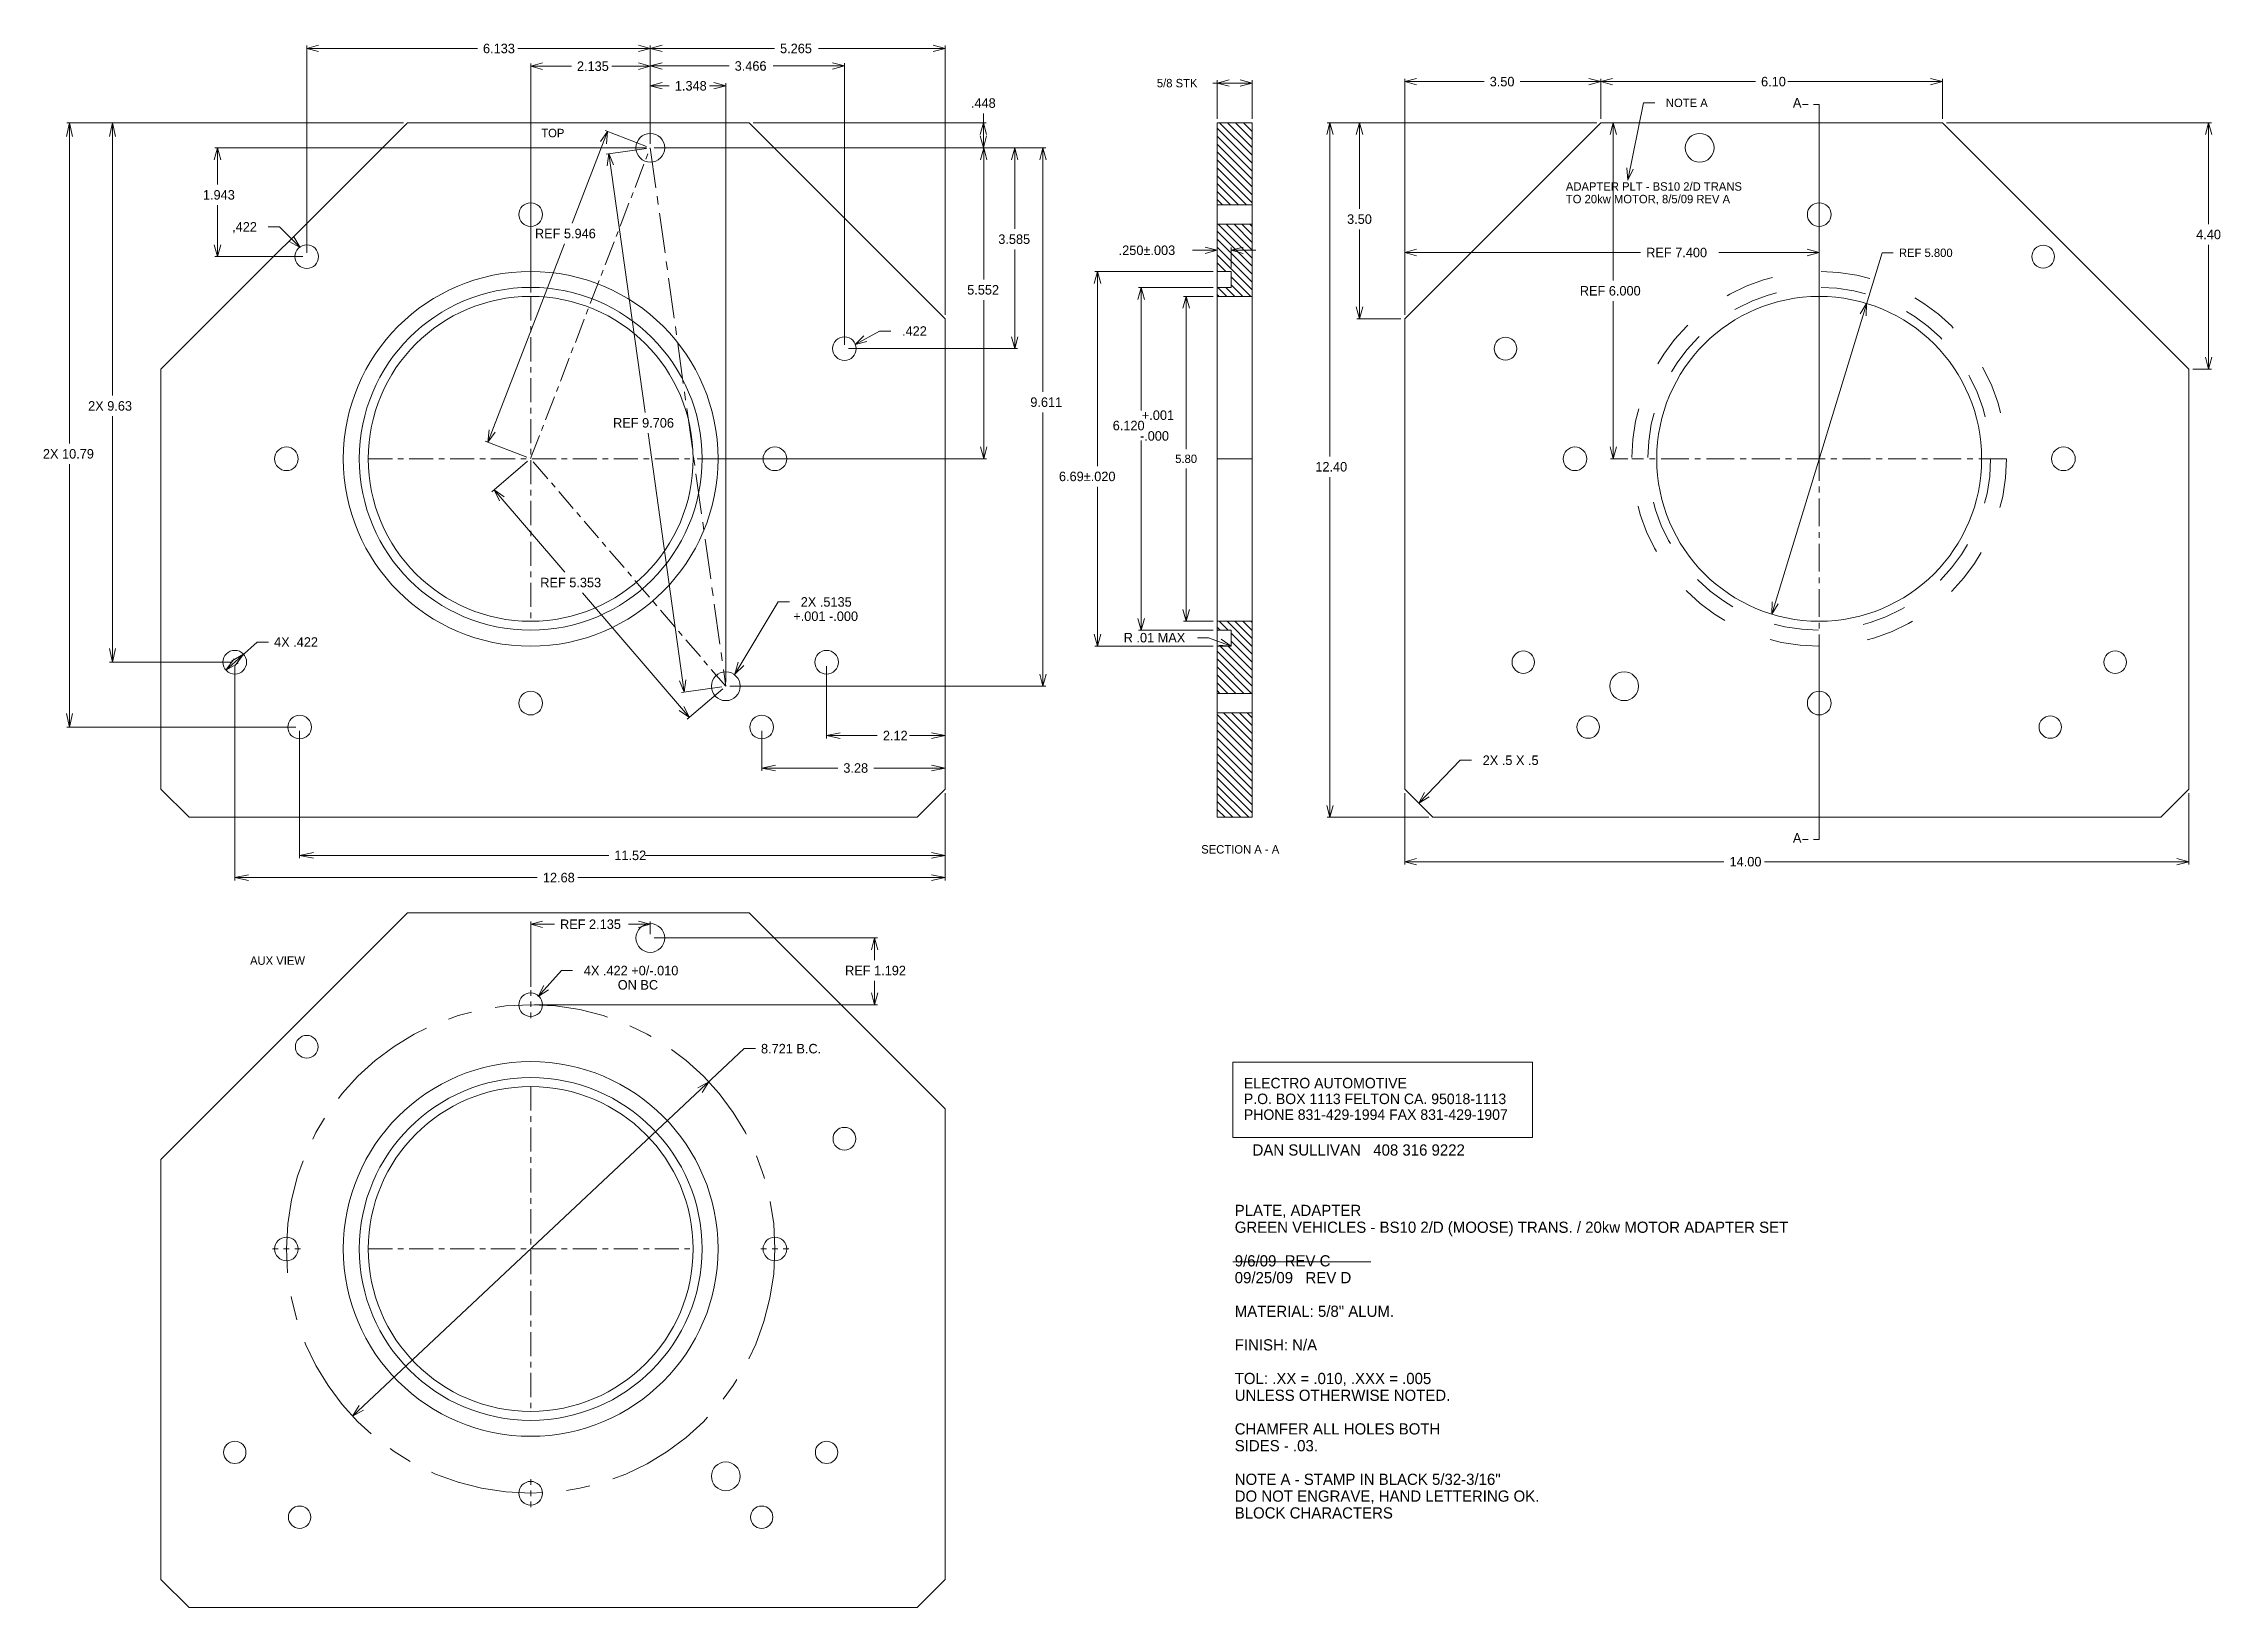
# Model space of a CAD drawing. Header units: inches. Extents: x 5.4 to 44.3, y -0.6 to 27.4.
import ezdxf

# ---------------------------------------------------------------- set-up
doc = ezdxf.new("R2010")
doc.units = ezdxf.units.IN
doc.header["$MEASUREMENT"] = 0
doc.linetypes.add('CENTERD', pattern=[0.4844, 0.2969, -0.0625, 0.0625, -0.0625])
doc.linetypes.add('HIDDEND', pattern=[0.334, 0.167, -0.167])
for name, color, linetype in [('Centerlines - Phantoms', 7, 'Continuous'), ('Dimensions - Text', 7, 'Continuous'), ('Plate', 7, 'Continuous')]:
    doc.layers.add(name, color=color, linetype=linetype)
doc.styles.add('ENGINEER', font='ENGINEER.SHX', dxfattribs={"height": 0.2})
doc.styles.add('MAIN', font='MAIN.SHX', dxfattribs={"height": 0.2})
pattern_1 = [(135, (0, 0), (-0.07071068, -0.07071068), [8000])]

msp = doc.modelspace()

# ---------------------------------------------------------------- hatches: boundary and pattern name
at = {"layer": 'Plate', "linetype": 'Continuous', "lineweight": 0}
h = msp.add_hatch(dxfattribs=at)
h.set_pattern_fill('ANSI31', color=93, scale=0.8, angle=90, style=0, pattern_type=2)
h.set_pattern_definition(pattern_1)
h.paths.add_polyline_path([(26.342, 25.94), (26.342, 24.473), (26.967, 24.473), (26.967, 25.94)])
h = msp.add_hatch(dxfattribs=at)
h.set_pattern_fill('ANSI31', color=93, scale=0.8, angle=90, style=0, pattern_type=2)
h.set_pattern_definition(pattern_1)
h.paths.add_polyline_path([(26.342, 24.127), (26.342, 23.285), (26.592, 23.285), (26.592, 23), (26.342, 23), (26.342, 22.84), (26.967, 22.84), (26.967, 24.127)])
h = msp.add_hatch(dxfattribs=at)
h.set_pattern_fill('ANSI31', color=93, scale=0.8, angle=90, style=0, pattern_type=2)
h.set_pattern_definition(pattern_1)
h.paths.add_polyline_path([(26.342, 16.595), (26.342, 15.752), (26.967, 15.752), (26.967, 17.04), (26.342, 17.04), (26.342, 16.88), (26.592, 16.88), (26.592, 16.595)])
h = msp.add_hatch(dxfattribs=at)
h.set_pattern_fill('ANSI31', color=93, scale=0.8, angle=90, style=0, pattern_type=2)
h.set_pattern_definition(pattern_1)
h.paths.add_polyline_path([(26.342, 15.406), (26.342, 13.54), (26.967, 13.54), (26.967, 15.406)])

# ---------------------------------------------------------------- linework, layer by layer
at = {"layer": 'Centerlines - Phantoms', "color": 9, "linetype": 'CENTERD', "lineweight": 0, "ltscale": 1.486477}
msp.add_line((14.084, 19.943), (16.221, 25.492), dxfattribs=at)
at = {"layer": 'Centerlines - Phantoms', "color": 9, "linetype": 'CENTERD', "lineweight": 0, "ltscale": 2.426391}
msp.add_line((16.221, 25.492), (17.569, 15.88), dxfattribs=at)
at = {"layer": 'Centerlines - Phantoms', "color": 9, "linetype": 'CENTERD', "lineweight": 0, "ltscale": 1.6725}
for p, q in [((37.09, 23.285), (37.09, 16.595)), ((40.435, 19.94), (33.745, 19.94))]:
    msp.add_line(p, q, dxfattribs=at)
at = {"layer": 'Centerlines - Phantoms', "color": 9, "linetype": 'CENTERD', "lineweight": 0, "ltscale": 1.45}
for p, q in [((14.086, 22.84), (14.086, 17.04)), ((11.186, 19.94), (16.986, 19.94)), ((14.086, 8.734), (14.086, 2.934)), ((11.186, 5.834), (16.986, 5.834))]:
    msp.add_line(p, q, dxfattribs=at)
at = {"layer": 'Centerlines - Phantoms', "color": 9, "linetype": 'CENTERD', "lineweight": 0, "ltscale": 1.338244}
msp.add_line((17.569, 15.88), (14.084, 19.943), dxfattribs=at)
at = {"layer": 'Centerlines - Phantoms', "color": 9, "linetype": 'Continuous', "lineweight": 0}
msp.add_line((26.342, 19.94), (26.967, 19.94), dxfattribs=at)
at = {"layer": 'Centerlines - Phantoms', "color": 9, "linetype": 'CENTERD', "lineweight": 0, "ltscale": 0.125}
for p, q in [((14.086, 11.564), (14.086, 11.064)), ((9.475, 5.834), (9.975, 5.834)), ((18.196, 5.834), (18.696, 5.834)), ((14.086, 1.723), (14.086, 1.223))]:
    msp.add_line(p, q, dxfattribs=at)
at = {"layer": 'Centerlines - Phantoms', "color": 9, "linetype": 'CENTERD', "lineweight": 0, "ltscale": 0.129804}
msp.add_line((14.086, 10.454), (14.086, 9.935), dxfattribs=at)
at = {"layer": 'Centerlines - Phantoms', "color": 9, "linetype": 'CENTERD', "lineweight": 0, "ltscale": 6.849457}
msp.add_circle((14.086, 5.834), 4.361, dxfattribs=at)
at = {"layer": 'Dimensions - Text', "color": 1, "linetype": 'Continuous', "lineweight": 0}
for p, q in [((10.088, 27.266), (10.3, 27.323)), ((10.088, 23.619), (10.088, 27.316)), ((10.088, 27.266), (10.3, 27.209)), ((10.088, 27.266), (13.135, 27.266)), ((13.856, 27.266), (16.221, 27.266)), ((16.221, 27.266), (16.008, 27.323)), ((16.221, 27.266), (16.008, 27.209)), ((16.221, 27.266), (16.433, 27.323)), ((16.221, 25.562), (16.221, 27.316)), ((16.221, 25.562), (16.221, 27.316)), ((16.221, 27.266), (16.433, 27.209)), ((16.221, 27.266), (18.438, 27.266)), ((19.226, 27.266), (21.486, 27.266)), ((21.486, 27.266), (21.273, 27.323)), ((21.486, 27.266), (21.273, 27.209)), ((21.486, 22.51), (21.486, 27.316)), ((14.086, 26.95), (14.298, 27.007)), ((14.086, 22.91), (14.086, 27)), ((14.086, 26.95), (14.298, 26.893)), ((14.086, 26.95), (14.812, 26.95)), ((15.533, 26.95), (16.221, 26.95)), ((16.221, 26.95), (16.008, 27.007)), ((16.221, 26.95), (16.008, 26.893)), ((16.221, 26.953), (16.433, 27.01)), ((16.221, 25.562), (16.221, 27.003)), ((16.221, 25.562), (16.221, 27)), ((16.221, 26.953), (16.433, 26.896)), ((16.221, 26.953), (17.628, 26.953)), ((18.416, 26.953), (19.687, 26.953)), ((19.687, 26.953), (19.474, 27.01)), ((19.687, 26.953), (19.474, 26.896)), ((19.687, 21.977), (19.687, 27.003)), ((16.221, 26.599), (16.433, 26.656)), ((16.221, 25.562), (16.221, 26.649)), ((16.221, 26.599), (16.433, 26.542)), ((16.221, 26.599), (16.56, 26.599)), ((17.28, 26.599), (17.569, 26.599)), ((17.569, 26.599), (17.357, 26.656)), ((17.569, 26.599), (17.357, 26.542)), ((17.569, 15.95), (17.569, 26.649)), ((26.265, 26.647), (26.967, 26.647)), ((26.342, 26.647), (26.555, 26.704)), ((26.342, 26.01), (26.342, 26.697)), ((26.342, 26.647), (26.555, 26.59)), ((26.967, 26.647), (26.755, 26.704)), ((26.967, 26.647), (26.755, 26.59)), ((26.967, 26.01), (26.967, 26.697)), ((29.69, 26.674), (29.902, 26.731)), ((29.69, 22.51), (29.69, 26.724)), ((29.69, 26.674), (29.902, 26.617)), ((29.69, 26.674), (31.107, 26.674)), ((31.751, 26.674), (33.19, 26.674)), ((33.19, 26.674), (32.977, 26.731)), ((33.19, 26.674), (32.977, 26.617)), ((33.19, 26.674), (33.402, 26.731)), ((33.19, 26.01), (33.19, 26.724)), ((33.19, 26.01), (33.19, 26.724)), ((33.19, 26.674), (33.402, 26.617)), ((33.19, 26.674), (35.952, 26.674)), ((36.528, 26.674), (39.29, 26.674)), ((39.29, 26.674), (39.077, 26.731)), ((39.29, 26.674), (39.077, 26.617)), ((39.29, 26.01), (39.29, 26.724)), ((22.168, 25.492), (22.168, 26.106)), ((33.671, 24.912), (33.953, 26.295)), ((33.953, 26.295), (34.153, 26.295)), ((5.853, 25.94), (5.801, 25.695)), ((11.816, 25.94), (5.803, 25.94)), ((5.853, 25.94), (5.905, 25.695)), ((5.853, 20.214), (5.853, 25.94)), ((6.619, 25.94), (6.567, 25.695)), ((11.816, 25.94), (6.569, 25.94)), ((6.619, 25.94), (6.671, 25.695)), ((6.619, 21.069), (6.619, 25.94)), ((14.829, 24.147), (15.46, 25.785)), ((15.46, 25.785), (15.33, 25.607)), ((16.156, 25.517), (15.413, 25.803)), ((15.46, 25.785), (15.437, 25.566)), ((18.056, 25.94), (22.218, 25.94)), ((22.168, 25.94), (22.111, 25.727)), ((22.168, 25.492), (22.111, 25.704)), ((22.168, 25.94), (22.225, 25.727)), ((22.168, 25.492), (22.225, 25.704)), ((28.355, 25.94), (28.298, 25.727)), ((33.12, 25.94), (28.305, 25.94)), ((28.355, 25.94), (28.412, 25.727)), ((28.355, 19.983), (28.355, 25.94)), ((28.883, 25.94), (28.826, 25.727)), ((33.12, 25.94), (28.833, 25.94)), ((28.883, 25.94), (28.94, 25.727)), ((28.883, 24.404), (28.883, 25.94)), ((33.26, 25.94), (33.462, 25.94)), ((33.412, 25.94), (33.355, 25.727)), ((33.412, 25.94), (33.469, 25.727)), ((33.412, 23.125), (33.412, 25.94)), ((39.36, 25.94), (44.092, 25.94)), ((44.042, 25.94), (43.985, 25.727)), ((44.042, 25.94), (44.099, 25.727)), ((44.042, 24.13), (44.042, 25.94)), ((8.495, 25.492), (8.438, 25.279)), ((16.151, 25.492), (8.445, 25.492)), ((8.495, 25.492), (8.552, 25.279)), ((8.495, 24.837), (8.495, 25.492)), ((16.152, 25.482), (15.431, 25.381)), ((15.481, 25.388), (15.454, 25.17)), ((15.481, 25.388), (15.567, 25.186)), ((15.481, 25.388), (16.129, 20.767)), ((16.291, 25.492), (22.224, 25.492)), ((16.291, 25.492), (22.778, 25.492)), ((16.291, 25.492), (22.218, 25.492)), ((16.291, 25.492), (23.282, 25.492)), ((22.174, 25.492), (22.117, 25.279)), ((22.174, 25.492), (22.231, 25.279)), ((22.174, 23.142), (22.174, 25.492)), ((22.728, 25.492), (22.671, 25.279)), ((22.728, 25.492), (22.785, 25.279)), ((22.728, 24.046), (22.728, 25.492)), ((23.232, 25.492), (23.175, 25.279)), ((23.232, 25.492), (23.289, 25.279)), ((23.232, 21.137), (23.232, 25.492)), ((33.671, 24.912), (33.658, 25.132)), ((33.671, 24.912), (33.769, 25.109)), ((8.495, 23.549), (8.495, 24.467)), ((8.495, 23.549), (8.438, 23.761)), ((8.495, 23.549), (8.552, 23.761)), ((9.6, 24.081), (9.4, 24.081)), ((9.968, 23.712), (9.6, 24.081)), ((9.968, 23.712), (9.777, 23.822)), ((9.968, 23.712), (9.858, 23.903)), ((13.323, 20.237), (14.687, 23.777)), ((26.342, 23.663), (26.13, 23.72)), ((26.342, 23.355), (26.342, 23.713)), ((26.592, 23.663), (26.805, 23.72)), ((26.592, 23.355), (26.592, 23.713)), ((28.883, 22.44), (28.883, 24.034)), ((44.042, 21.54), (44.042, 23.76)), ((10.018, 23.549), (8.445, 23.549)), ((22.728, 21.907), (22.728, 23.676)), ((26.342, 23.663), (25.902, 23.663)), ((26.342, 23.663), (26.13, 23.606)), ((26.592, 23.663), (26.805, 23.606)), ((26.592, 23.663), (27.032, 23.663)), ((29.69, 23.623), (29.902, 23.68)), ((29.69, 22.51), (29.69, 23.673)), ((29.69, 23.623), (29.902, 23.566)), ((29.69, 23.623), (33.901, 23.623)), ((35.298, 23.623), (37.09, 23.623)), ((36.243, 17.166), (38.213, 23.618)), ((37.09, 23.623), (36.877, 23.68)), ((37.09, 23.623), (36.877, 23.566)), ((37.09, 20.01), (37.09, 23.673)), ((38.213, 23.618), (38.413, 23.618)), ((24.205, 23.285), (24.148, 23.072)), ((26.272, 23.285), (24.155, 23.285)), ((24.205, 23.285), (24.262, 23.072)), ((24.205, 19.811), (24.205, 23.285)), ((24.985, 23), (24.928, 22.787)), ((26.272, 23), (24.935, 23)), ((24.985, 23), (25.042, 22.787)), ((24.985, 20.804), (24.985, 23)), ((22.174, 19.94), (22.174, 22.772)), ((25.788, 22.84), (25.731, 22.627)), ((26.272, 22.84), (25.738, 22.84)), ((25.788, 22.84), (25.845, 22.627)), ((25.788, 20.115), (25.788, 22.84)), ((28.883, 22.44), (28.826, 22.652)), ((28.883, 22.44), (28.94, 22.652)), ((33.412, 19.94), (33.412, 22.755)), ((37.937, 22.713), (37.82, 22.527)), ((37.937, 22.713), (37.929, 22.493)), ((19.876, 21.981), (20.316, 22.221)), ((20.316, 22.221), (20.516, 22.221)), ((29.62, 22.44), (28.833, 22.44)), ((19.757, 21.907), (22.778, 21.907)), ((19.876, 21.981), (20.035, 22.133)), ((19.876, 21.981), (20.089, 22.033)), ((22.728, 21.907), (22.671, 22.12)), ((22.728, 21.907), (22.785, 22.12)), ((43.76, 21.54), (44.092, 21.54)), ((44.042, 21.54), (43.985, 21.752)), ((44.042, 21.54), (44.099, 21.752)), ((6.619, 16.309), (6.619, 20.699)), ((23.232, 15.88), (23.232, 20.767)), ((14.018, 19.969), (13.276, 20.255)), ((13.323, 20.237), (13.346, 20.455)), ((13.323, 20.237), (13.452, 20.414)), ((16.181, 20.397), (16.829, 15.777)), ((24.985, 16.88), (24.985, 20.264)), ((5.853, 15.151), (5.853, 19.844)), ((14.031, 19.898), (13.395, 19.353)), ((17.056, 19.94), (22.224, 19.94)), ((22.174, 19.94), (22.117, 20.152)), ((22.174, 19.94), (22.231, 20.152)), ((33.412, 19.94), (33.355, 20.152)), ((33.675, 19.94), (33.362, 19.94)), ((33.412, 19.94), (33.469, 20.152)), ((24.205, 16.595), (24.205, 19.441)), ((25.788, 17.04), (25.788, 19.765)), ((28.355, 13.54), (28.355, 19.613)), ((13.433, 19.385), (13.615, 19.261)), ((13.433, 19.385), (13.528, 19.187)), ((13.433, 19.385), (14.694, 17.916)), ((15.011, 17.546), (16.919, 15.322)), ((17.73, 16.098), (18.507, 17.385)), ((18.507, 17.385), (18.707, 17.385)), ((25.788, 17.04), (25.731, 17.252)), ((25.788, 17.04), (25.845, 17.252)), ((36.243, 17.166), (36.25, 17.386)), ((36.243, 17.166), (36.359, 17.353)), ((24.205, 16.595), (24.148, 16.807)), ((24.205, 16.595), (24.262, 16.807)), ((24.985, 16.88), (24.928, 17.092)), ((26.272, 16.88), (24.935, 16.88)), ((24.985, 16.88), (25.042, 17.092)), ((26.272, 17.04), (25.738, 17.04)), ((26.189, 16.747), (25.989, 16.747)), ((26.592, 16.595), (26.189, 16.747)), ((26.592, 16.595), (26.414, 16.723)), ((6.619, 16.309), (6.567, 16.554)), ((6.619, 16.309), (6.671, 16.554)), ((8.646, 16.168), (9.205, 16.669)), ((8.646, 16.168), (8.793, 16.37)), ((8.96, 16.45), (8.743, 16.326)), ((8.96, 16.45), (8.813, 16.248)), ((9.205, 16.669), (9.405, 16.669)), ((26.272, 16.595), (24.155, 16.595)), ((26.592, 16.595), (26.374, 16.616)), ((8.733, 16.309), (6.569, 16.309)), ((8.646, 16.168), (8.863, 16.293)), ((8.803, 16.239), (8.803, 12.414)), ((16.829, 15.777), (16.743, 15.979)), ((16.829, 15.777), (16.856, 15.995)), ((17.73, 16.098), (17.791, 16.309)), ((17.73, 16.098), (17.889, 16.25)), ((19.369, 16.239), (19.369, 14.949)), ((23.232, 15.88), (23.175, 16.093)), ((23.232, 15.88), (23.289, 16.093)), ((17.5, 15.871), (16.78, 15.77)), ((17.516, 15.835), (16.881, 15.29)), ((17.639, 15.88), (23.282, 15.88)), ((5.853, 15.151), (5.801, 15.395)), ((5.853, 15.151), (5.905, 15.395)), ((16.919, 15.322), (16.737, 15.447)), ((16.919, 15.322), (16.823, 15.521)), ((9.891, 15.151), (5.803, 15.151)), ((9.961, 15.081), (9.961, 12.811)), ((18.21, 15.081), (18.21, 14.37)), ((19.369, 14.999), (19.613, 15.051)), ((19.369, 14.999), (19.613, 14.947)), ((19.369, 14.999), (20.274, 14.999)), ((20.85, 14.999), (21.486, 14.999)), ((21.486, 14.999), (21.241, 15.051)), ((21.486, 14.999), (21.241, 14.947)), ((21.486, 14.11), (21.486, 15.049)), ((18.21, 14.42), (18.455, 14.472)), ((18.21, 14.42), (18.455, 14.368)), ((18.21, 14.42), (19.568, 14.42)), ((20.212, 14.42), (21.486, 14.42)), ((21.486, 14.42), (21.241, 14.472)), ((21.486, 14.42), (21.241, 14.368)), ((21.486, 14.11), (21.486, 14.47)), ((29.94, 13.79), (30.682, 14.559)), ((30.682, 14.559), (30.882, 14.559)), ((21.486, 13.97), (21.486, 12.811)), ((21.486, 13.97), (21.486, 12.414)), ((28.355, 13.54), (28.298, 13.752)), ((28.355, 13.54), (28.412, 13.752)), ((29.69, 13.97), (29.69, 12.698)), ((29.94, 13.79), (30.046, 13.982)), ((29.94, 13.79), (30.128, 13.903)), ((43.69, 13.97), (43.69, 12.698)), ((30.12, 13.54), (28.305, 13.54)), ((9.961, 12.861), (10.206, 12.913)), ((9.961, 12.861), (10.206, 12.809)), ((9.961, 12.861), (15.479, 12.861)), ((16.132, 12.861), (21.486, 12.861)), ((21.486, 12.861), (21.241, 12.913)), ((21.486, 12.861), (21.241, 12.809)), ((8.803, 12.464), (9.047, 12.516)), ((8.803, 12.464), (9.047, 12.412)), ((8.803, 12.464), (14.204, 12.464)), ((14.925, 12.464), (21.486, 12.464)), ((21.486, 12.464), (21.241, 12.516)), ((21.486, 12.464), (21.241, 12.412)), ((29.69, 12.748), (29.902, 12.805)), ((29.69, 12.748), (29.902, 12.691)), ((29.69, 12.748), (35.39, 12.748)), ((36.111, 12.748), (43.69, 12.748)), ((43.69, 12.748), (43.477, 12.805)), ((43.69, 12.748), (43.477, 12.691)), ((14.086, 11.631), (14.298, 11.688)), ((14.086, 10.514), (14.086, 11.681)), ((16.221, 11.631), (16.008, 11.688)), ((16.221, 11.456), (16.221, 11.681)), ((14.086, 11.631), (14.298, 11.574)), ((14.086, 11.631), (14.51, 11.631)), ((15.834, 11.631), (16.221, 11.631)), ((16.221, 11.631), (16.008, 11.574)), ((16.291, 11.386), (20.277, 11.386)), ((20.227, 11.386), (20.17, 11.174)), ((20.227, 11.386), (20.284, 11.174)), ((20.227, 10.99), (20.227, 11.386)), ((14.219, 10.343), (14.635, 10.804)), ((14.219, 10.343), (14.319, 10.539)), ((14.635, 10.804), (14.835, 10.804)), ((20.227, 10.194), (20.227, 10.62)), ((14.156, 10.194), (20.277, 10.194)), ((14.219, 10.343), (14.403, 10.463)), ((20.227, 10.194), (20.17, 10.407)), ((20.227, 10.194), (20.284, 10.407)), ((10.906, 2.851), (17.898, 9.41)), ((17.898, 9.41), (18.098, 9.41)), ((17.266, 8.817), (17.072, 8.713)), ((17.266, 8.817), (17.15, 8.63)), ((10.906, 2.851), (11.022, 3.038)), ((10.906, 2.851), (11.099, 2.955))]:
    msp.add_line(p, q, dxfattribs=at)
at = {"layer": 'Dimensions - Text', "color": 9, "linetype": 'CENTERD', "lineweight": 0, "ltscale": 0.075}
for p, q in [((37.09, 26.264), (36.79, 26.264)), ((37.09, 13.142), (36.79, 13.142))]:
    msp.add_line(p, q, dxfattribs=at)
at = {"layer": 'Dimensions - Text', "color": 9, "linetype": 'Continuous', "lineweight": 0}
for p, q in [((37.09, 23.671), (37.09, 26.264)), ((37.09, 16.595), (37.09, 13.142))]:
    msp.add_line(p, q, dxfattribs=at)
at = {"layer": 'Dimensions - Text', "color": 93, "linetype": 'Continuous', "lineweight": 5}
for p, q in [((26.62, 9.171), (31.97, 9.171)), ((26.62, 7.821), (26.62, 9.171)), ((31.97, 9.171), (31.97, 7.821)), ((31.97, 7.821), (26.62, 7.821))]:
    msp.add_line(p, q, dxfattribs=at)
at = {"layer": 'Dimensions - Text', "color": 5, "linetype": 'Continuous', "lineweight": 0}
msp.add_line((26.619, 5.602), (29.088, 5.602), dxfattribs=at)
at = {"layer": 'Plate', "color": 93, "linetype": 'Continuous', "lineweight": 0}
for p, q in [((7.486, 21.54), (11.886, 25.94)), ((17.986, 25.94), (11.886, 25.94)), ((17.986, 25.94), (21.486, 22.44)), ((33.19, 25.94), (29.69, 22.44)), ((33.19, 25.94), (39.29, 25.94)), ((43.69, 21.54), (39.29, 25.94)), ((26.342, 24.473), (26.967, 24.473)), ((26.342, 24.127), (26.967, 24.127)), ((26.342, 23.285), (26.592, 23.285)), ((26.592, 23), (26.342, 23)), ((26.592, 23.285), (26.592, 23)), ((26.967, 22.84), (26.342, 22.84)), ((21.486, 22.44), (21.486, 14.04)), ((29.69, 22.44), (29.69, 14.04)), ((7.486, 19.94), (7.486, 21.54)), ((43.69, 19.94), (43.69, 21.54)), ((7.486, 19.94), (7.486, 14.04)), ((43.69, 19.94), (43.69, 14.04)), ((26.967, 17.04), (26.342, 17.04)), ((26.592, 16.88), (26.342, 16.88)), ((26.592, 16.595), (26.592, 16.88)), ((26.342, 16.595), (26.592, 16.595)), ((26.342, 15.752), (26.967, 15.752)), ((26.342, 15.406), (26.967, 15.406)), ((7.986, 13.54), (7.486, 14.04)), ((20.986, 13.54), (21.486, 14.04)), ((30.19, 13.54), (29.69, 14.04)), ((43.19, 13.54), (43.69, 14.04)), ((7.986, 13.54), (20.986, 13.54)), ((43.19, 13.54), (30.19, 13.54)), ((7.486, 7.434), (11.886, 11.834)), ((17.986, 11.834), (11.886, 11.834)), ((17.986, 11.834), (21.486, 8.334)), ((21.486, 8.334), (21.486, -0.066)), ((7.486, 5.834), (7.486, 7.434)), ((7.486, 5.834), (7.486, -0.066)), ((7.986, -0.566), (7.486, -0.066)), ((20.986, -0.566), (21.486, -0.066)), ((7.986, -0.566), (20.986, -0.566))]:
    msp.add_line(p, q, dxfattribs=at)
at = {"layer": 'Plate', "color": 93, "linetype": 'Continuous', "lineweight": 5}
for p, q in [((26.342, 25.94), (26.967, 25.94)), ((26.342, 25.94), (26.342, 13.54)), ((26.967, 13.54), (26.967, 25.94)), ((26.967, 13.54), (26.342, 13.54))]:
    msp.add_line(p, q, dxfattribs=at)
at = {"layer": 'Plate', "color": 93, "linetype": 'Continuous', "lineweight": 0}
for centre, radius in [((16.221, 25.492), 0.257), ((34.955, 25.492), 0.257), ((14.086, 24.3), 0.211), ((37.09, 24.3), 0.211), ((10.088, 23.549), 0.211), ((41.088, 23.549), 0.203), ((14.086, 19.94), 3.345), ((14.086, 19.94), 3.06), ((14.086, 19.94), 2.9), ((37.09, 19.94), 2.9), ((19.687, 21.907), 0.211), ((31.489, 21.907), 0.203), ((9.725, 19.94), 0.211), ((18.446, 19.94), 0.211), ((32.729, 19.94), 0.211), ((41.45, 19.94), 0.211), ((8.803, 16.309), 0.211), ((19.369, 16.309), 0.211), ((31.807, 16.309), 0.2), ((42.373, 16.309), 0.2), ((17.569, 15.88), 0.257), ((33.607, 15.88), 0.257), ((14.086, 15.579), 0.211), ((37.09, 15.579), 0.211), ((9.961, 15.151), 0.211), ((18.21, 15.151), 0.211), ((32.965, 15.151), 0.2), ((41.215, 15.151), 0.2), ((14.086, 10.194), 0.211), ((14.086, 5.834), 3.345), ((14.086, 5.834), 3.06), ((14.086, 5.834), 2.9), ((9.725, 5.834), 0.211), ((18.446, 5.834), 0.211), ((8.803, 2.203), 0.2), ((19.369, 2.203), 0.2), ((14.086, 1.473), 0.211), ((9.961, 1.045), 0.2), ((18.21, 1.045), 0.2)]:
    msp.add_circle(centre, radius, dxfattribs=at)
at = {"layer": 'Plate', "color": 93, "linetype": 'HIDDEND', "lineweight": 0, "ltscale": 5.254314}
msp.add_circle((37.09, 19.94), 3.345, dxfattribs=at)
at = {"layer": 'Plate', "color": 93, "linetype": 'HIDDEND', "lineweight": 0, "ltscale": 4.806637}
msp.add_circle((37.09, 19.94), 3.06, dxfattribs=at)
at = {"layer": 'Plate', "color": 8, "linetype": 'Continuous', "lineweight": 0}
for centre, radius in [((16.221, 11.386), 0.257), ((10.088, 9.443), 0.203), ((19.687, 7.802), 0.203), ((17.569, 1.775), 0.257)]:
    msp.add_circle(centre, radius, dxfattribs=at)

# ---------------------------------------------------------------- texts
at = {"layer": 'Dimensions - Text', "color": 1, "linetype": 'Continuous', "lineweight": 0, "style": 'MAIN'}
for s, height, p in [('6.133', 0.17, (13.235, 27.181)), ('5.265', 0.17, (18.538, 27.181)), ('2.135', 0.17, (14.912, 26.865)), ('3.466', 0.17, (17.728, 26.868)), ('1.348', 0.17, (16.66, 26.514)), ('5/8 STK', 0.15, (25.265, 26.572)), ('3.50', 0.17, (31.207, 26.589)), ('6.10', 0.17, (36.052, 26.589)), ('.448', 0.17, (21.946, 26.206)), ('NOTE A', 0.15, (34.353, 26.22)), ('1.943', 0.17, (8.235, 24.567)), (',422', 0.17, (8.756, 23.996)), ('3.50', 0.17, (28.661, 24.134)), ('REF 5.946', 0.17, (14.162, 23.877)), ('3.585', 0.17, (22.434, 23.776)), ('.250%%p.003', 0.17, (24.583, 23.578)), ('REF 7.400', 0.17, (34.001, 23.538)), ('4.40', 0.17, (43.82, 23.86)), ('REF 5.800', 0.15, (38.513, 23.543)), ('5.552', 0.17, (21.879, 22.872)), ('REF 6.000', 0.17, (32.816, 22.855)), ('.422', 0.17, (20.716, 22.136)), ('9.611', 0.17, (23.006, 20.867)), ('2X 9.63', 0.17, (6.185, 20.799)), ('REF 9.706', 0.17, (15.557, 20.497)), ('6.120', 0.17, (24.477, 20.449)), ('+.001', 0.17, (24.997, 20.634)), ('-.000', 0.17, (24.963, 20.264)), ('2X 10.79', 0.17, (5.378, 19.944)), ('5.80', 0.15, (25.592, 19.865)), ('12.40', 0.17, (28.094, 19.713)), ('6.69%%p.020', 0.17, (23.517, 19.541)), ('REF 5.353', 0.17, (14.257, 17.646)), ('+.001 -.000', 0.17, (18.774, 17.045)), ('2X .5135', 0.17, (18.907, 17.3)), ('4X .422', 0.17, (9.505, 16.584)), ('R .01 MAX', 0.17, (24.673, 16.662)), ('2.12', 0.17, (20.374, 14.914)), ('3.28', 0.17, (19.668, 14.335)), ('2X .5 X .5', 0.17, (31.082, 14.474)), ('11.52', 0.17, (15.579, 12.776)), ('14.00', 0.17, (35.49, 12.663)), ('12.68', 0.17, (14.304, 12.379)), ('REF 2.135', 0.17, (14.61, 11.546)), ('4X .422 +0/-.010', 0.17, (15.035, 10.719)), ('REF 1.192', 0.17, (19.699, 10.72)), ('ON BC', 0.17, (15.641, 10.464)), ('8.721 B.C.', 0.17, (18.198, 9.325))]:
    msp.add_text(s, height=height, dxfattribs=at).set_placement(p)
at = {"layer": 'Dimensions - Text', "color": 7, "linetype": 'Continuous', "lineweight": 0, "style": 'MAIN'}
for s, height, p in [('A', 0.17, (36.62, 26.21)), ('TOP', 0.15, (14.275, 25.681)), ('ADAPTER PLT - BS10 2/D TRANS', 0.15, (32.567, 24.727)), ('TO 20kw MOTOR, 8/5/09 REV A', 0.15, (32.567, 24.502)), ('A', 0.17, (36.62, 13.088)), ('SECTION A - A', 0.15, (26.057, 12.893)), ('AUX VIEW', 0.15, (9.076, 10.907)), ('DAN SULLIVAN   408 316 9222', 0.2, (26.973, 7.501)), ('PLATE, ADAPTER', 0.2, (26.655, 6.422)), ('GREEN VEHICLES - BS10 2/D (MOOSE) TRANS. / 20kw MOTOR ADAPTER SET', 0.2, (26.655, 6.122)), ('9/6/09  REV C', 0.2, (26.655, 5.522)), ('09/25/09   REV D', 0.2, (26.655, 5.222)), ('MATERIAL: 5/8" ALUM.', 0.2, (26.655, 4.622)), ('FINISH: N/A', 0.2, (26.655, 4.022)), ('TOL: .XX = .010, .XXX = .005', 0.2, (26.655, 3.422)), ('UNLESS OTHERWISE NOTED.', 0.2, (26.655, 3.122)), ('CHAMFER ALL HOLES BOTH', 0.2, (26.655, 2.522)), ('SIDES - .03.', 0.2, (26.655, 2.222)), ('NOTE A - STAMP IN BLACK 5/32-3/16"', 0.2, (26.655, 1.622)), ('DO NOT ENGRAVE, HAND LETTERING OK.', 0.2, (26.655, 1.322)), ('BLOCK CHARACTERS', 0.2, (26.655, 1.022))]:
    msp.add_text(s, height=height, dxfattribs=at).set_placement(p)
at = {"layer": 'Dimensions - Text', "color": 93, "linetype": 'Continuous', "lineweight": 5, "style": 'ENGINEER'}
for s, p in [('ELECTRO AUTOMOTIVE', (26.819, 8.701)), ('P.O. BOX 1113 FELTON CA. 95018-1113', (26.819, 8.42)), ('PHONE 831-429-1994 FAX 831-429-1907', (26.819, 8.139))]:
    msp.add_text(s, height=0.1875, dxfattribs=at).set_placement(p)

doc.saveas('drawing.dxf')
